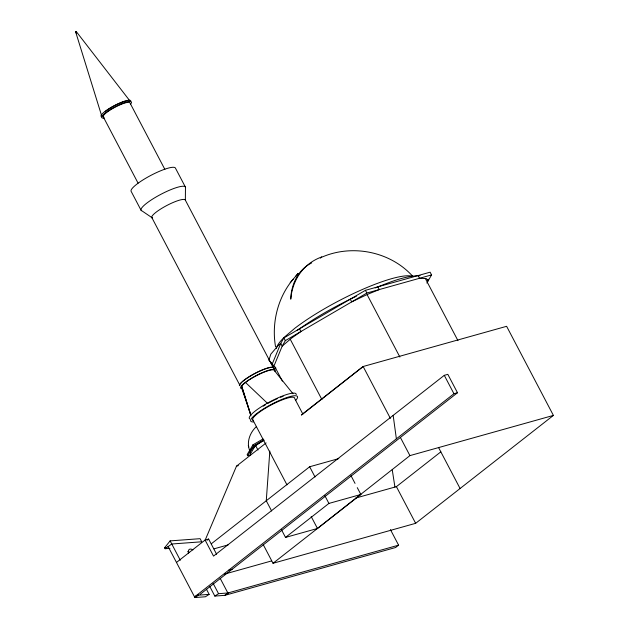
<?xml version="1.0" encoding="UTF-8"?>
<svg xmlns="http://www.w3.org/2000/svg" width="629" height="629" viewBox="0 0 629 629"><rect width="100%" height="100%" fill="white"/><g stroke="black" fill="none" stroke-linecap="round" stroke-linejoin="round"><path stroke-width="0.94" d="M242.173 381.952A18.909 3.735 -27.7 0 1 260.571 370.78A18.909 3.735 -27.7 0 1 273.536 368.122L185.351 200.148L185.469 187.214L175.515 168.25A25.034 4.946 -27.7 0 0 151.833 174.886A25.034 4.946 -27.7 0 0 131.044 191.169L140.998 210.133M269.833 451.056L266.264 500.755L271.634 510.992M250.114 451.551C245.994 442.887 249.713 432.555 256.585 426.446M76.133 31.45L75.598 31.764L76.18 31.458L129.535 100.42M427.5 281.855L428.325 279.229M282.39 381.135L274.692 366.471L273.796 366.432L272.365 363.711L280.762 343.387L283.891 337.915L365.425 290.323L430.126 272.192L431.557 274.912L426.894 283.074M205.14 540.185L236.488 466.152L266.114 442.934M431.557 274.912L366.856 293.043L285.322 340.635L282.193 346.115L273.796 366.432L271.72 364.435L270.289 361.714M263.079 438.94L252.976 444.805L247.134 454.633L247.7 455.711L250.452 454.956M247.7 455.711L253.542 445.882L263.645 440.017M250.216 454.248L255.516 445.34L263.936 440.449M293.145 279.229C277.648 297.572 271.421 323.282 275.565 346.831M164.594 547.773L170.129 540.885L200.116 538.676L201.752 541.789L171.764 543.999L165.089 548.716L164.594 547.773L166.528 547.631M295.929 275.982L298.17 273.356L290.213 282.673M320.334 258.165L321.749 256.962M301.495 415.077L363.145 366.51L506.62 326.309L553.402 415.415L415.651 523.32L273.025 563.277L263.181 544.517M281.485 529.752L285.511 537.425L317.456 528.478L409.927 455.616L553.402 415.415M301.448 414.833L363.145 366.51L390.397 418.419M176.474 562.46L205.093 540.044L208.631 539.053L216.62 554.259M207.114 540.24L208.631 539.053M211.383 543.747L309.665 466.757L338.795 458.596M200.069 594.381L457.487 392.74L447.824 374.349L444.286 375.34L213.53 556.099L205.093 540.044M196.334 596.418L194.565 596.913L453.949 393.738L457.487 392.74M285.511 537.425L328.912 503.428L360.865 494.48L357.28 487.656M390.428 529.61L398.597 545.162L227.879 592.99L224.875 595.341L214.819 596.08L209.827 586.566M273.025 563.277L360.865 494.48M355.786 498.034L396.404 486.649L440.835 451.85M398.597 545.162L395.594 547.513L224.875 595.341L228.602 592.935L218.546 593.682L214.819 596.08M297.179 330.445C315.711 317.165 335.729 305.993 356.336 296.275M194.565 596.913L198.284 594.515L198.622 595.144L209.143 594.374L206.422 589.184M168.045 546.404L194.896 597.55L198.622 595.144M209.143 594.374L205.424 596.772L194.896 597.55M263.197 406.169L265.446 404.832M322.386 256.939C352.633 243.989 390.467 251.639 412.648 276.21M375.183 287.925C389.548 282.319 404.431 275.817 420.038 275.644M274.04 368.539L275.887 368.028M236.488 466.152L238.367 465.617M213.978 548.85L228.17 544.879M228.649 570.212L232.187 569.221M224.467 574.128L271.626 560.911M165.089 548.716L169.924 548.362M245.53 382.503L267.687 403.496A24.146 4.773 -27.7 0 1 273.269 400.571M428.325 280.573L426.25 278.576L419.527 278.285L418.104 275.565M272.365 363.711L268.858 360.338L270.784 354.206L278.018 345.722L280.762 343.387L282.193 346.115L291.486 338.198L300.976 331.491L299.553 328.77M293.012 393.77L274.386 370.544A18.532 3.664 -27.7 0 0 256.852 375.458A18.532 3.664 -27.7 0 0 241.465 387.511L250.57 414.204L241.748 386.3L250.947 415.863M425.353 278.537L457.959 340.643M444.286 375.34L453.949 393.738M377.856 286.84L379.287 289.56L367.713 294.27L351.697 301.889L350.267 299.168M365.425 290.323L366.856 293.043M367.21 294.828L399.887 357.06M438.578 447.549L460.082 488.513M400.39 437.446L409.927 455.616M396.404 486.649L415.651 523.32M290.244 339.251L321.946 399.635M283.891 337.915L285.322 340.635M351.013 475.721L355.039 483.394M302.856 414.086L294.71 398.574A23.674 4.678 -27.7 0 0 271.421 404.84A23.674 4.678 -27.7 0 0 253.149 420.416M164.853 169.358L129.959 102.897A15.065 2.98 -27.7 0 0 113.959 107.811A15.065 2.98 -27.7 0 0 103.871 117.206M309.665 466.757L315.035 476.994M324.886 495.754L328.912 503.428M76.518 33.494L75.614 31.772L101.678 115.862M103.187 116.687L138.081 183.149M311.19 516.535L317.456 528.478M151.762 217.461L239.948 385.435M252.567 419.339L286.966 484.849M255.516 445.34L257.984 450.042M252.976 444.805L253.542 445.882M220.166 578.303L227.879 592.99M213.097 583.303L218.546 593.682M170.129 540.885L180.311 560.266M248.282 445.395L248.746 446.936M392.237 469.761L394.933 487.098M393.164 415.384L396.38 438.83M253.463 421.933A26.394 5.221 -27.7 0 1 273.159 403.441A26.394 5.221 -27.7 0 1 295.575 400.492M249.878 418.977A26.394 5.221 -27.7 0 1 270.25 401.609A26.394 5.221 -27.7 0 1 296.212 394.627M274.063 400.178A24.146 4.773 -27.7 0 1 277.255 398.692M280.581 397.284A24.146 4.773 -27.7 0 1 283.129 396.317M239.437 385.703A19.491 3.853 -27.7 0 1 255.618 373.028A19.491 3.853 -27.7 0 1 274.055 367.863M241.497 388.62A19.491 3.853 -27.7 0 1 256.797 375.269A19.491 3.853 -27.7 0 1 274.936 371.385M240.239 384.201A18.909 3.735 -27.7 0 1 241.654 382.456M185.351 200.148A18.909 3.735 -27.7 0 0 165.278 206.32A18.909 3.735 -27.7 0 0 152.619 218.106L142.13 210.99A25.034 4.946 -27.7 0 1 158.901 195.383A25.034 4.946 -27.7 0 1 185.469 187.214M104.17 118.048A16.755 3.31 -27.7 0 1 114.958 106.899A16.755 3.31 -27.7 0 1 130.47 104.21M101.788 116.766A16.755 3.31 -27.7 0 1 113.008 106.325A16.755 3.31 -27.7 0 1 130.785 100.86M105.192 111.53A16.016 3.169 -27.7 0 1 125.313 101.159M126.209 100.923A16.016 3.169 -27.7 0 1 127.766 100.632M276.383 348.419A78.153 15.45 -27.7 0 1 284.332 337.199L294.828 328.267A78.153 15.45 -27.7 0 1 412.325 276.288M311.701 262.898A82.957 53.63 52.5 0 0 291.164 293.861L290.74 299.16L291.463 293.617A81.959 60.415 49.6 0 1 321.741 256.947M187.757 551.625A10.559 4.285 57.2 0 1 189.203 552.301M188.378 553.143A10.559 4.285 57.2 0 1 192.93 549.895M250.664 453.391A26.827 5.299 -27.7 0 1 256.011 445.481M256.632 445.002A26.827 5.299 -27.7 0 1 263.96 440.033"/></g></svg>
